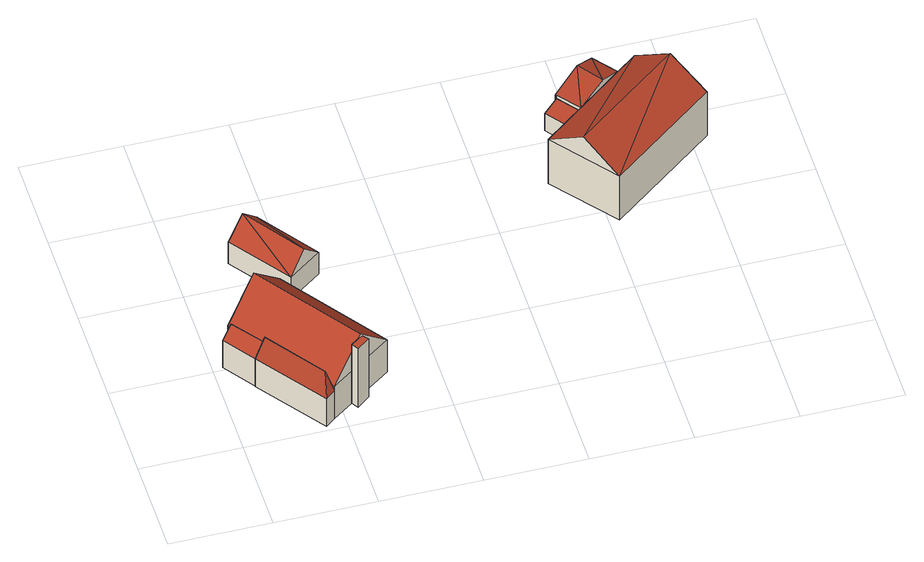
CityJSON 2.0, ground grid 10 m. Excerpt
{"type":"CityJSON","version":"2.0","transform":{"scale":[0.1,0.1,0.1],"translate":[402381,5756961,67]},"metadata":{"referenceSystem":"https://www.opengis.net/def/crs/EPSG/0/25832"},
"CityObjects":{
"building1":{"type":"Building","attributes":{"Gemeindeschluessel":"05515000","Geometrietyp2DReferenz":"3000","function":"51009_1610","roofType":"2100","measuredHeight":4.69},"geometry":[{"type":"Solid","lod":"2","boundaries":[[[[0,1,2,3]],[[4,5,1,0]],[[6,7,5,4]],[[3,2,7,6]],[[4,0,3,6]],[[1,5,7,2]]]],"semantics":{"surfaces":[{"type":"WallSurface"},{"type":"RoofSurface"},{"type":"GroundSurface"}],"values":[[0,0,0,0,1,2]]}}]},
"building2":{"type":"Building","attributes":{"Gemeindeschluessel":"05515000","Geometrietyp2DReferenz":"3000","function":"31001_1000"},"address":[{"country":"Germany","locality":"Münster","thoroughfareNumber":"390b","thoroughfareName":"Roxeler Straße"}],"children":["building2-1","building2-2"]},
"building2-1":{"type":"BuildingPart","attributes":{"roofType":"3100","measuredHeight":8},"parents":["building2"],"geometry":[{"type":"Solid","lod":"2","boundaries":[[[[8,9,10,11]],[[12,13,14,9,8]],[[11,10,15,16]],[[8,17,12]],[[16,18,11]],[[11,18,17,8]],[[12,17,18,16]],[[9,14,19,15,10]],[[19,20,13,12,16,15]],[[14,13,20,19]]]],"semantics":{"surfaces":[{"type":"WallSurface"},{"type":"RoofSurface"},{"type":"GroundSurface"},{"type":"ClosureSurface"}],"values":[[0,0,0,0,0,1,1,2,0,3]]}}]},
"building2-2":{"type":"BuildingPart","attributes":{"roofType":"5000","measuredHeight":6.24},"parents":["building2"],"geometry":[{"type":"Solid","lod":"2","boundaries":[[[[6,21,22,23]],[[20,19,21,6]],[[23,22,14,13]],[[24,13,20,25]],[[20,6,25]],[[25,6,23,24]],[[23,13,24]],[[21,19,14,22]],[[19,20,13,14]]]],"semantics":{"surfaces":[{"type":"WallSurface"},{"type":"RoofSurface"},{"type":"GroundSurface"},{"type":"ClosureSurface"}],"values":[[0,0,0,1,1,1,1,2,3]]}}]},
"building3":{"type":"Building","attributes":{"Gemeindeschluessel":"05515000","Geometrietyp2DReferenz":"3000","function":"51009_1610","roofType":"1000","measuredHeight":7.61},"geometry":[{"type":"Solid","lod":"2","boundaries":[[[[26,27,28,29]],[[30,31,27,26]],[[32,33,31,30]],[[29,28,33,32]],[[30,26,29,32]],[[27,31,33,28]]]],"semantics":{"surfaces":[{"type":"WallSurface"},{"type":"RoofSurface"},{"type":"GroundSurface"}],"values":[[0,0,0,0,1,2]]}}]},
"building4":{"type":"Building","attributes":{"Gemeindeschluessel":"05515000","Geometrietyp2DReferenz":"3000","function":"31001_2700","roofType":"3100","measuredHeight":4.87},"geometry":[{"type":"Solid","lod":"2","boundaries":[[[[34,35,36,37]],[[38,39,35,34]],[[40,41,39,38]],[[37,36,41,40]],[[34,42,38]],[[40,43,37]],[[42,34,37]],[[37,43,42]],[[38,42,43]],[[43,40,38]],[[35,39,41,36]]]],"semantics":{"surfaces":[{"type":"WallSurface"},{"type":"RoofSurface"},{"type":"GroundSurface"}],"values":[[0,0,0,0,0,0,1,1,1,1,2]]}}]},
"building5":{"type":"Building","attributes":{"Gemeindeschluessel":"05515000","Geometrietyp2DReferenz":"3000","function":"51009_1610","roofType":"2100","measuredHeight":2.84},"geometry":[{"type":"Solid","lod":"2","boundaries":[[[[44,45,46,47]],[[48,49,45,44]],[[50,51,49,48]],[[47,46,51,50]],[[48,44,47,50]],[[45,49,51,46]]]],"semantics":{"surfaces":[{"type":"WallSurface"},{"type":"RoofSurface"},{"type":"GroundSurface"}],"values":[[0,0,0,0,1,2]]}}]},
"building6":{"type":"Building","attributes":{"Gemeindeschluessel":"05515000","Geometrietyp2DReferenz":"3000","function":"31001_1000","roofType":"3100","measuredHeight":8.4},"address":[{"country":"Germany","locality":"Münster","thoroughfareNumber":"390a","thoroughfareName":"Roxeler Straße"}],"geometry":[{"type":"Solid","lod":"2","boundaries":[[[[52,53,54,55]],[[56,57,53,52]],[[58,59,57,56]],[[55,54,59,58]],[[52,60,56]],[[58,61,55]],[[52,55,61]],[[61,60,52]],[[60,61,58]],[[58,56,60]],[[53,57,59,54]]]],"semantics":{"surfaces":[{"type":"WallSurface"},{"type":"RoofSurface"},{"type":"GroundSurface"}],"values":[[0,0,0,0,0,0,1,1,1,1,2]]}}]},
"building7":{"type":"Building","attributes":{"Gemeindeschluessel":"05515000","Geometrietyp2DReferenz":"3000","function":"31001_2460","roofType":"5000","measuredHeight":4.15},"geometry":[{"type":"Solid","lod":"2","boundaries":[[[[62,63,64,65]],[[66,67,63,62]],[[68,69,67,66]],[[70,71,69,68]],[[65,64,71,70]],[[72,73,66]],[[70,68,66,73]],[[62,65,72]],[[73,72,65]],[[72,66,62]],[[73,65,70]],[[63,67,69,71,64]]]],"semantics":{"surfaces":[{"type":"WallSurface"},{"type":"RoofSurface"},{"type":"GroundSurface"}],"values":[[0,0,0,0,0,1,1,1,1,0,0,2]]}}]}
},
"vertices":[
[19,108,55],[19,108,8],[9,101,8],[9,101,43],[42,77,55],[42,77,8],[31,70,43],[31,70,8],
[152,55,49],[152,55,7],[79,157,7],[79,157,49],[90,11,49],[90,11,43],[90,11,7],[17,112,7],[17,112,49],[121,33,87],[48,135,87],[42,77,7],[42,77,43],
[31,70,7],[80,3,7],[80,3,43],[81,12,70],[40,69,70],
[110,25,84],[110,25,8],[114,18,8],[114,18,84],[122,34,84],[122,34,8],[127,28,84],[127,28,8],
[126,192,36],[126,192,8],[84,251,8],[84,251,36],[93,168,36],[93,168,8],[50,227,36],[50,227,8],[109,180,57],[67,239,57],
[392,291,28],[392,291,6],[406,302,6],[406,302,34],[375,314,28],[375,314,6],[389,324,34],[389,324,6],
[410,186,62],[410,186,5],[516,268,5],[516,268,62],[360,249,62],[360,249,5],[465,331,62],[465,331,5],[385,218,89],[490,299,89],
[451,338,38],[451,338,5],[433,361,5],[433,361,38],[406,302,38],[406,302,5],[389,324,38],[389,324,5],[388,325,38],[388,325,5],[433,323,47],[415,347,47]
]}
